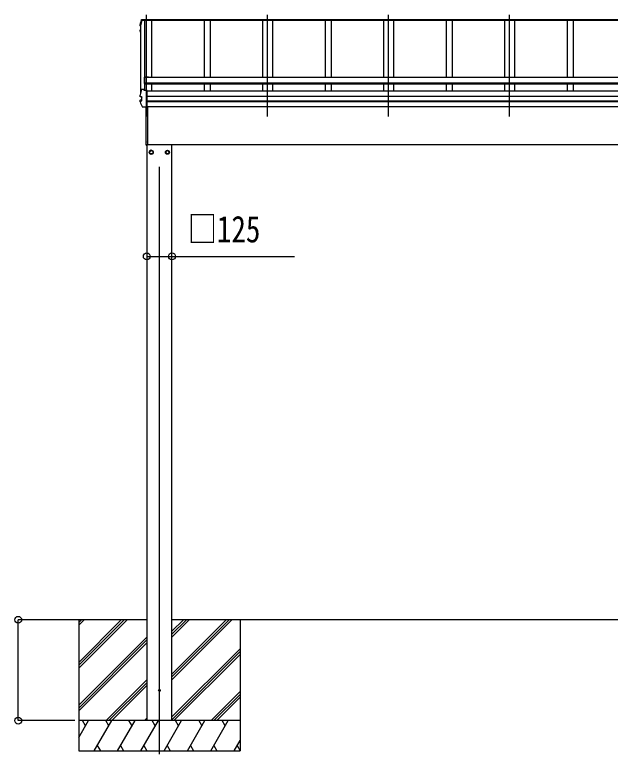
# Model space of a CAD drawing. Units: millimetres, scale not verified. Extents: x -16820 to 16820, y -11880 to 11880.
# Drawn here: x -11542 to -8589, y -6667 to -3000 of the extents above; entities that cross this region are included whole.
import ezdxf
from ezdxf.enums import TextEntityAlignment as Align

# ---------------------------------------------------------------- set-up
doc = ezdxf.new("R2010")
doc.units = ezdxf.units.MM
doc.header["$LTSCALE"] = 60
for name, color, linetype in [('0-3_YKK_12', 2, 'Continuous'), ('0-4_YKK_13', 4, 'Continuous'), ('0-5_YKK_A1', 4, 'Continuous'), ('0-6_YKK_D', 6, 'Continuous')]:
    doc.layers.add(name, color=color, linetype=linetype)
doc.styles.add('ＭＳ ゴシック', font='')
doc.styles.get('ＭＳ ゴシック').set_extended_font_data('MS Gothic')

msp = doc.modelspace()

# ---------------------------------------------------------------- linework, layer by layer
at = {"layer": '0-3_YKK_12'}
for p, q in [((-10888.29, -3504.46), (-10888.29, -3000.28)), ((-10288.29, -3504.46), (-10288.29, -3000.28)), ((-9688.29, -3504.46), (-9688.29, -3000.28)), ((-9088.29, -3504.46), (-9088.29, -3000.28)), ((-10824.79, -6666.52), (-10824.79, -3754.43))]:
    msp.add_line(p, q, dxfattribs=at)
at = {"layer": '0-4_YKK_13'}
for p, q in [((-10899.26, -3028.66), (-10911.68, -3028.66)), ((-10911.53, -3027.16), (-10899.49, -3027.16)), ((-10910.29, -3023.55), (-10885.29, -3023.55)), ((-10910.29, -3023.55), (-10910.29, -3023.55)), ((-10899.49, -3026.07), (-10899.11, -3028.57)), ((-10899.49, -3027.16), (-10899.49, -3026.07)), ((-10885.29, -3026.07), (-10899.49, -3026.07)), ((-10899.49, -3027.16), (-10899.26, -3028.66)), ((-10899.26, -3028.66), (-10899.26, -3028.31)), ((-10888.29, -3028.57), (-10899.11, -3028.57)), ((-10885.29, -3027.58), (-10888.29, -3027.58)), ((-10888.29, -3027.58), (-10888.29, -3028.57)), ((-10885.29, -3026.07), (-10885.29, -3023.55)), ((-10885.29, -3023.55), (-10885.29, -3023.55)), ((-10885.29, -3028.8), (-10885.29, -3026.07)), ((-10885.29, -3027.58), (-10885.29, -3027.65)), ((-10920.71, -3080.51), (-10920.71, -3076.45)), ((-10920.6, -3055.48), (-10920.6, -3051.43)), ((-10918.29, -3078.97), (-10919.65, -3079.24)), ((-10919.55, -3056.75), (-10918.29, -3057)), ((-10919.13, -3074.98), (-10919.12, -3074.98)), ((-10918.29, -3074.88), (-10919.12, -3074.98)), ((-10918.29, -3055.47), (-10919.06, -3055.32)), ((-10918.29, -3055.12), (-10918.98, -3054.99)), ((-10918.29, -3080.5), (-10919.13, -3080.66)), ((-10900.39, -3310.91), (-10900.39, -3340.37)), ((-10878.39, -3308.91), (-10898.39, -3308.91)), ((-10898.39, -3340.37), (-10898.39, -3310.45)), ((-10878.39, -3310.45), (-10898.39, -3310.45)), ((-10878.39, -3308.91), (-10878.39, -3311.07)), ((-10911.53, -3369.83), (-10899.49, -3369.83)), ((-10898.39, -3340.37), (-10900.39, -3340.37)), ((-10899.26, -3371.32), (-10899.49, -3369.83)), ((-10899.26, -3371.32), (-10899.26, -3371.67)), ((-10898.54, -3376.45), (-10899.26, -3371.67)), ((-10898.55, -3376.45), (-10899.11, -3372.77)), ((-10899.11, -3376.45), (-10899.11, -3372.77)), ((-10920.6, -3405.52), (-10920.6, -3398.14)), ((-10918.98, -3407), (-10918.98, -3407)), ((-10912.72, -3407.77), (-10918.98, -3407)), ((-10913.29, -3407.9), (-10913.29, -3427.12)), ((-10912.72, -3407.77), (-10912.72, -3407.77)), ((-10885.29, -3376.77), (-10885.29, -3376.45)), ((-10885.29, -3378.07), (-10885.29, -3376.77)), ((-10885.29, -3458), (-10885.29, -3378.07)), ((-10920.71, -3430.57), (-10920.71, -3423.17)), ((-10919.65, -3421.9), (-10913.7, -3420.74)), ((-10919.12, -3429.28), (-10919.13, -3429.28)), ((-10919.12, -3429.28), (-10912.72, -3427.59)), ((-10912.72, -3427.59), (-10912.72, -3427.59)), ((-10885.29, -3458.87), (-10905.94, -3458.87)), ((-10890.29, -3645.6), (-10890.29, -3458.87)), ((-10889.79, -3646), (-10889.79, -3458.87)), ((-10885.29, -3458.87), (-10885.29, -3458)), ((-10883.29, -3456.23), (-10883.29, -3643.6)), ((-10889.79, -3646), (-10889.8, -3646.06)), ((-10889.8, -3646.1), (-10889.79, -3646.1)), ((-10889.79, -3646), (-10889.79, -3646)), ((-10888.29, -3643.6), (-10883.29, -3643.6)), ((-10888.29, -3646.1), (-10888.29, -3643.6)), ((-10856.19, -3681.75), (-10856.29, -3681.75)), ((-10856.19, -3682.25), (-10856.29, -3682.25)), ((-10793.39, -3681.75), (-10793.29, -3681.75)), ((-10793.39, -3682.25), (-10793.29, -3682.25))]:
    msp.add_line(p, q, dxfattribs=at)
for points in [[(-10920.57, -3051.12), (-10918.24, -3042.27), (-10915.79, -3033.5), (-10913.16, -3024.84)], [(-10913.15, -3024.82), (-10913.03, -3024.53), (-10912.86, -3024.27), (-10912.64, -3024.04), (-10912.39, -3023.86), (-10912.11, -3023.73), (-10911.84, -3023.65), (-10911.61, -3023.61), (-10911.38, -3023.58), (-10911.12, -3023.57), (-10910.84, -3023.56), (-10910.53, -3023.55), (-10910.21, -3023.55)], [(-10920.7, -3076.52), (-10920.7, -3076.24), (-10920.62, -3075.97), (-10920.49, -3075.73), (-10920.32, -3075.52), (-10920.12, -3075.35), (-10919.92, -3075.24), (-10919.75, -3075.17), (-10919.59, -3075.11), (-10919.41, -3075.05), (-10919.2, -3075)], [(-10920.59, -3051.45), (-10920.6, -3051.28), (-10920.55, -3051.11)], [(-10920.57, -3051.12), (-10920.6, -3051.38), (-10920.6, -3051.43)], [(-10918.29, -3086.71), (-10919.21, -3084.48), (-10920.61, -3080.99)], [(-10885.29, -3376.45), (-10899.49, -3376.45), (-10899.49, -3369.83)], [(-10920.57, -3397.83), (-10920.6, -3398.09), (-10920.6, -3398.14)], [(-10920.6, -3405.57), (-10920.6, -3405.47), (-10920.57, -3405.21)], [(-10919.06, -3406.98), (-10919.34, -3406.91), (-10919.58, -3406.83), (-10919.82, -3406.74), (-10920.09, -3406.56), (-10920.35, -3406.29), (-10920.54, -3405.95), (-10920.59, -3405.57)], [(-10918.98, -3407), (-10919.21, -3406.93), (-10919.41, -3406.78), (-10919.58, -3406.56), (-10919.7, -3406.29), (-10919.77, -3405.98), (-10919.78, -3405.65), (-10919.73, -3405.32)], [(-10913.29, -3407.9), (-10913.31, -3407.79), (-10913.34, -3407.69)], [(-10912.72, -3407.77), (-10912.64, -3407.8), (-10912.56, -3407.85), (-10912.5, -3407.92), (-10912.45, -3408.02), (-10912.43, -3408.13), (-10912.42, -3408.25)], [(-10920.6, -3431.06), (-10920.67, -3430.9), (-10920.71, -3430.73), (-10920.71, -3430.55)], [(-10920.61, -3431.05), (-10917.76, -3437.86), (-10914.81, -3444.6), (-10911.77, -3451.24), (-10908.65, -3457.81)], [(-10919.81, -3431.26), (-10919.9, -3430.93), (-10919.93, -3430.58), (-10919.88, -3430.22), (-10919.77, -3429.89), (-10919.59, -3429.6), (-10919.37, -3429.4), (-10919.13, -3429.28)], [(-10912.72, -3427.59), (-10912.64, -3427.55), (-10912.56, -3427.49), (-10912.5, -3427.4), (-10912.45, -3427.3), (-10912.43, -3427.19), (-10912.42, -3427.07)], [(-10905.96, -3458.87), (-10906.34, -3458.87), (-10906.69, -3458.86), (-10907, -3458.84), (-10907.28, -3458.8), (-10907.59, -3458.73), (-10907.92, -3458.59), (-10908.23, -3458.37), (-10908.49, -3458.09), (-10908.66, -3457.76)], [(-10889.8, -3646.06), (-10889.8, -3646.1), (-10889.8, -3646.1)], [(-10889.79, -3646.1), (-10889.79, -3646.1), (-10888.29, -3646.1)]]:
    msp.add_lwpolyline(points, dxfattribs=at)
for points in [[(-10864.79, -3672.19), (-10873.29, -3677.09), (-10873.29, -3686.91), (-10864.79, -3691.81), (-10856.29, -3686.91), (-10856.29, -3677.09)], [(-10784.79, -3672.19), (-10776.29, -3677.09), (-10776.29, -3686.91), (-10784.79, -3691.81), (-10793.29, -3686.91), (-10793.29, -3677.09)]]:
    msp.add_lwpolyline(points, close=True, dxfattribs=at)
for centre, radius in [((-10864.79, -3682), 10), ((-10864.79, -3682), 8.5), ((-10784.79, -3682), 10), ((-10784.79, -3682), 8.5), ((-10824.79, -6350), 4.5)]:
    msp.add_circle(centre, radius, dxfattribs=at)
for centre, radius, start, end in [((-10435.28, -3174.83), 499.82, 162.96047, 166.14879), ((-10435.28, -3174.83), 498.32, 162.94349, 166.12469), ((-10911.54, -3028.86), 1.7, 89.95676, 162.90929), ((-10919.41, -3076.45), 1.3, 100.9005, 179.9623), ((-10919.41, -3080.51), 1.3, 100.8868, 201.66215), ((-10919.31, -3055.48), 1.3, 166.2046, 259.10358), ((-10455.96, -2895.95), 498.64, 201.74241, 202.00165), ((-10455.96, -2895.6), 498.64, 201.78246, 202.00165), ((-10898.39, -3310.91), 2, 90, 180), ((-10435.28, -3517.49), 499.82, 162.96047, 166.14879), ((-10911.54, -3371.53), 1.7, 89.95676, 162.90929), ((-10919.41, -3423.17), 1.3, 100.9005, 179.9623), ((-10913.79, -3420.25), 0.499, 280.91518, 359.94761), ((-10889.79, -3645.6), 0.5, 180, 269.5), ((-10877.64, -3630.93), 12.15, 179.0404, 180.9596), ((-10864.79, -3682), 8.6, 171.25399, 188.74601), ((-10864.79, -3682), 8.6, 111.25399, 128.74601), ((-10864.79, -3682), 8.6, 231.25399, 248.74601), ((-10864.79, -3682), 8.6, 51.25399, 68.74601), ((-10864.79, -3682), 8.6, 291.25399, 308.74601), ((-10864.79, -3682), 8.6, 1.66581, 8.74601), ((-10864.79, -3682), 8.6, 351.25399, 358.33419), ((-10784.79, -3682), 8.6, 171.25399, 178.33419), ((-10784.79, -3682), 8.6, 181.66581, 188.74601), ((-10784.79, -3682), 8.6, 111.25399, 128.74601), ((-10784.79, -3682), 8.6, 231.25399, 248.74601), ((-10784.79, -3682), 8.6, 51.25399, 68.74601), ((-10784.79, -3682), 8.6, 291.25399, 308.74601), ((-10784.79, -3682), 8.6, 351.25399, 8.74601)]:
    msp.add_arc(centre, radius, start, end, dxfattribs=at)
at = {"layer": '0-5_YKK_A1'}
for p, q in [((-10863.29, -3028.81), (-10911.73, -3028.81)), ((-10899.19, -3028.81), (-10899.19, -3309.08)), ((-10898.59, -3028.81), (-10898.59, -3308.92)), ((-6088.29, -3028.8), (-10888.29, -3028.8)), ((-6091.29, -3025.63), (-10885.29, -3025.63)), ((-6091.29, -3027.9), (-10885.29, -3027.9)), ((-10863.29, -3028.72), (-10863.29, -3311.07)), ((-10603.29, -3028.8), (-10603.29, -3311.07)), ((-10573.29, -3028.8), (-10573.29, -3311.07)), ((-10313.29, -3028.8), (-10313.29, -3311.07)), ((-10263.29, -3028.8), (-10263.29, -3311.07)), ((-10003.29, -3028.8), (-10003.29, -3311.07)), ((-9973.29, -3028.8), (-9973.29, -3311.07)), ((-9713.29, -3028.8), (-9713.29, -3311.07)), ((-9663.29, -3028.8), (-9663.29, -3311.07)), ((-9403.29, -3028.8), (-9403.29, -3311.07)), ((-9373.29, -3028.8), (-9373.29, -3311.07)), ((-9113.29, -3028.8), (-9113.29, -3311.07)), ((-9063.29, -3028.8), (-9063.29, -3311.07)), ((-8803.29, -3028.8), (-8803.29, -3311.07)), ((-8773.29, -3028.8), (-8773.29, -3311.07)), ((-10918.29, -3052.25), (-10918.29, -3388.95)), ((-6078.19, -3311.07), (-10898.39, -3311.07)), ((-10898.39, -3312.99), (-10898.39, -3344.96)), ((-10899.19, -3340.37), (-10899.19, -3372.15)), ((-10898.59, -3340.37), (-10898.59, -3376.1)), ((-6078.19, -3340.11), (-10898.39, -3340.11)), ((-6078.19, -3341.85), (-10898.39, -3341.85)), ((-6078.19, -3344.96), (-10898.39, -3344.96)), ((-10863.29, -3344.96), (-10863.29, -3378.63)), ((-10603.29, -3344.96), (-10603.29, -3378.63)), ((-10573.29, -3344.96), (-10573.29, -3378.63)), ((-10313.29, -3344.96), (-10313.29, -3378.63)), ((-10263.29, -3344.96), (-10263.29, -3378.63)), ((-10003.29, -3344.96), (-10003.29, -3378.63)), ((-9973.29, -3344.96), (-9973.29, -3378.63)), ((-9713.29, -3344.96), (-9713.29, -3378.63)), ((-9663.29, -3344.96), (-9663.29, -3378.63)), ((-9403.29, -3344.96), (-9403.29, -3378.63)), ((-9373.29, -3344.96), (-9373.29, -3378.63)), ((-9113.29, -3344.96), (-9113.29, -3378.63)), ((-9063.29, -3344.96), (-9063.29, -3378.63)), ((-8803.29, -3344.96), (-8803.29, -3378.63)), ((-8773.29, -3344.96), (-8773.29, -3378.63)), ((-6091.29, -3378.63), (-10885.29, -3378.63)), ((-6091.29, -3405.15), (-10885.29, -3405.15)), ((-6091.29, -3406.04), (-10885.29, -3406.04)), ((-6091.29, -3429.27), (-10885.29, -3429.27)), ((-6091.29, -3431.19), (-10885.29, -3431.19)), ((-6091.29, -3456.23), (-10885.29, -3456.23)), ((-10888.29, -3643.6), (-10888.29, -3645)), ((-6187.13, -3645), (-10888.29, -3645)), ((-10887.29, -3645), (-10887.29, -6500)), ((-10762.29, -6500), (-10762.29, -3645)), ((-10887.29, -6000), (-11437.86, -6000)), ((-11224.79, -6000), (-11224.79, -6650)), ((-11224.79, -6211.23), (-11013.56, -6000)), ((-11224.79, -6225.37), (-10999.42, -6000)), ((-11224.79, -6239.51), (-10985.28, -6000)), ((-11224.79, -6027.38), (-11197.41, -6000)), ((-11224.79, -6013.24), (-11211.55, -6000)), ((-6214.29, -6000), (-10762.29, -6000)), ((-10762.29, -6297.51), (-10464.78, -6000)), ((-10762.29, -6269.23), (-10493.06, -6000)), ((-10762.29, -6283.37), (-10478.92, -6000)), ((-10762.29, -6085.38), (-10676.91, -6000)), ((-10762.29, -6071.24), (-10691.05, -6000)), ((-10762.29, -6057.1), (-10705.19, -6000)), ((-10424.79, -6000), (-10424.79, -6650)), ((-11224.79, -6423.36), (-10887.29, -6085.86)), ((-11224.79, -6437.5), (-10887.29, -6100)), ((-11224.79, -6451.64), (-10887.29, -6114.15)), ((-10762.29, -6481.36), (-10424.79, -6143.86)), ((-10762.29, -6495.5), (-10424.79, -6158)), ((-10752.65, -6500), (-10424.79, -6172.15)), ((-11089.3, -6500), (-10887.29, -6297.99)), ((-11075.16, -6500), (-10887.29, -6312.13)), ((-11061.01, -6500), (-10887.29, -6326.28)), ((-10568.8, -6500), (-10424.79, -6355.99)), ((-10554.66, -6500), (-10424.79, -6370.13)), ((-10540.51, -6500), (-10424.79, -6384.28)), ((-10898.88, -6500), (-10887.29, -6488.41)), ((-10424.79, -6500), (-11224.79, -6500)), ((-11224.79, -6583.83), (-11176.39, -6500)), ((-11191.39, -6525.98), (-11206.39, -6500)), ((-11147.52, -6650), (-11060.92, -6500)), ((-11075.92, -6525.98), (-11090.92, -6500)), ((-11032.05, -6650), (-10945.45, -6500)), ((-10960.45, -6525.98), (-10975.45, -6500)), ((-10916.58, -6650), (-10829.98, -6500)), ((-10844.98, -6525.98), (-10859.98, -6500)), ((-10801.11, -6650), (-10714.51, -6500)), ((-10729.51, -6525.98), (-10744.51, -6500)), ((-10685.64, -6650), (-10599.04, -6500)), ((-10629.04, -6500), (-10614.04, -6525.98)), ((-10570.17, -6650), (-10483.57, -6500)), ((-10498.57, -6525.98), (-10513.57, -6500)), ((-10454.7, -6650), (-10424.79, -6598.19)), ((-11132.53, -6624.02), (-11117.53, -6650)), ((-11017.05, -6624.02), (-11002.06, -6650)), ((-10901.58, -6624.02), (-10886.59, -6650)), ((-10786.12, -6624.02), (-10771.12, -6650)), ((-10670.65, -6624.02), (-10655.65, -6650)), ((-10555.17, -6624.02), (-10540.18, -6650)), ((-10439.7, -6624.02), (-10424.79, -6649.85)), ((-11224.79, -6650), (-10424.79, -6650))]:
    msp.add_line(p, q, dxfattribs=at)
at = {"layer": '0-6_YKK_D'}
for p, q in [((-11244.79, -6000), (-11525.79, -6000)), ((-11524.79, -6500), (-11524.79, -6000)), ((-11244.79, -6500), (-11525.79, -6500))]:
    msp.add_line(p, q, dxfattribs=at)
msp.add_lwpolyline([(-10887.29, -4198.3), (-10762.29, -4198.3), (-10154.29, -4198.3)], dxfattribs=at)
for centre in [(-10887.29, -4198.3), (-10762.29, -4198.3), (-11524.79, -6000), (-11524.79, -6500)]:
    msp.add_circle(centre, 17, dxfattribs=at)

# ---------------------------------------------------------------- texts
at = {"layer": '0-6_YKK_D', "style": 'ＭＳ ゴシック', "width": 0.8}
msp.add_text('□125', height=132, dxfattribs=at).set_placement((-10683.49, -4168.3), align=Align.BOTTOM_LEFT)

doc.saveas('drawing.dxf')
